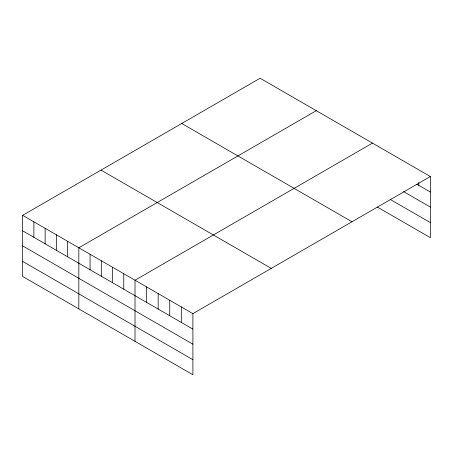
<?xml version="1.0" encoding="UTF-8"?>
<svg xmlns="http://www.w3.org/2000/svg" width="453" height="453" viewBox="0 0 453 453"><rect width="100%" height="100%" fill="white"/><g stroke="black" fill="none" stroke-linecap="round" stroke-linejoin="round"><path stroke-width="0.68" d="M22.65 215.339L192.893 313.629L192.893 374.756L22.65 276.466L22.65 215.339L260.107 78.244L430.35 176.534L430.35 237.661L377.343 207.055M316.29 110.679L78.828 247.78L78.828 308.901M372.468 143.12L135.011 280.214L135.011 341.335M192.893 313.629L430.35 176.534M416.947 184.28L430.35 192.015M403.544 191.602L430.35 207.078M390.135 199.382L430.35 222.599M181.749 123.488L351.987 221.777M101.013 170.101L271.251 268.391M22.65 230.826L192.893 329.11M22.65 245.888L192.893 344.172M22.65 261.404L192.893 359.693M418.776 182.519L418.776 185.334M181.313 306.947L181.313 322.428M169.739 300.265L169.739 315.747M158.165 293.578L158.165 309.059M146.585 286.896L146.585 302.377M123.777 273.725L123.777 289.207M112.537 267.236L112.537 282.723M101.302 260.752L101.302 276.234M90.068 254.263L90.068 269.745M67.593 241.29L67.593 256.772M56.359 234.801L56.359 250.283M45.124 228.318L45.124 243.799M33.884 221.828L33.884 237.31"/></g></svg>
